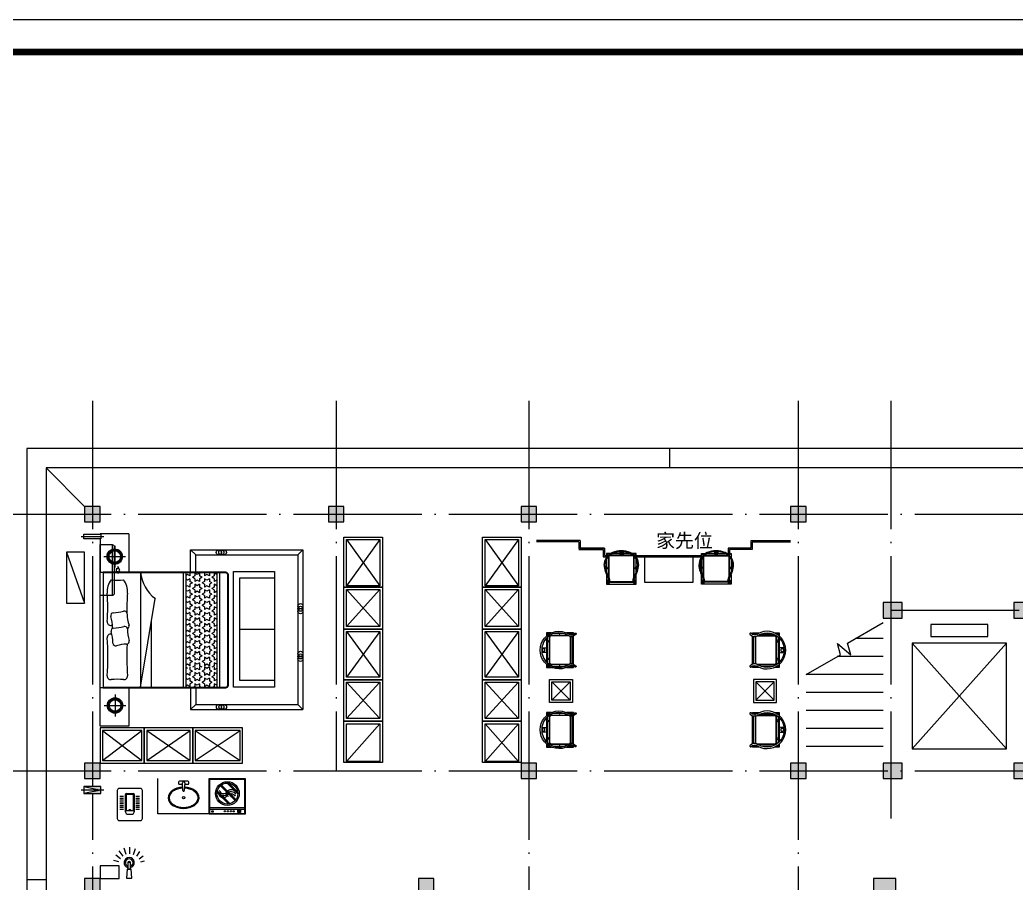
# Model space of a CAD drawing. Extents: x 26028 to 68032, y 9392 to 39092.
# Drawn here: x 33952 to 49474, y 25642 to 39092 of the extents above; entities that cross this region are included whole.
import ezdxf

# ---------------------------------------------------------------- set-up
doc = ezdxf.new("R2010")
doc.units = 0
doc.header["$LTSCALE"] = 1000
doc.header["$MEASUREMENT"] = 0
doc.linetypes.add('DOTE', pattern=[2.42, 2, -0.2, 0.02, -0.2])
for name, color, linetype in [('_TCH_BOUNDARY', 7, 'Continuous'), ('A-DOTE', 1, 'DOTE'), ('A-STAIR', 2, 'Continuous'), ('A-家具', 251, 'Continuous'), ('A-空调燃气专业设备', 210, 'Continuous'), ('A-立面门窗', 133, 'Continuous'), ('AE-FURN-MOVE', 165, 'Continuous'), ('EVTR', 2, 'Continuous'), ('FURNITURE', 9, 'Continuous'), ('J-PM-厨卫', 33, 'Continuous'), ('J-空调机位', 120, 'Continuous'), ('PUB_TITLE', 4, 'Continuous'), ('ROOF', 4, 'Continuous'), ('S-COLU', 4, 'Continuous'), ('STAIR', 2, 'Continuous'), ('原始墙', 4, 'Continuous')]:
    doc.layers.add(name, color=color, linetype=linetype)
doc.layers.add('COLU-HATCH', color=251, linetype='Continuous', lineweight=25)
doc.layers.add('家具', color=8, linetype='Continuous', transparency=0.4)
doc.styles.get("Standard").update_dxf_attribs({"font": 'gbenor.shx', "bigfont": 'gbcbig.shx'})

# ---------------------------------------------------------------- blocks, each defined once
blk = doc.blocks.new('fffff')
at = {"layer": 'PUB_TITLE'}
blk.add_lwpolyline([(1446051, -574314), (1488055, -574314), (1488055, -544614), (1446051, -544614)], close=True, dxfattribs=at)
at = {"layer": 'PUB_TITLE', "const_width": 100}
blk.add_lwpolyline([(1448551, -573814), (1487551, -573814), (1487551, -545114), (1448551, -545114)], close=True, dxfattribs=at)
blk = doc.blocks.new('gffddd')
at = {"layer": 'A-家具'}
for p, q in [((442273, -262495), (442723, -262495)), ((442273, -263095), (442273, -262495)), ((442723, -262495), (442723, -263105)), ((439641, -262836), (439561, -262756)), ((440813, -262756), (439561, -262756)), ((439561, -265245), (439561, -262756)), ((441313, -262756), (440813, -262756)), ((441233, -262836), (441313, -262756)), ((441313, -263095), (441313, -262756)), ((442489, -262989), (442489, -262649)), ((440813, -262836), (439641, -262836)), ((439641, -265165), (439641, -262836)), ((441233, -262836), (440813, -262836)), ((441233, -263095), (441233, -262836)), ((442659, -262819), (442319, -262819)), ((440003, -263207), (440545, -263207)), ((440545, -263207), (440545, -264807)), ((440723, -263135), (440723, -264855)), ((440733, -263135), (440733, -264855)), ((442673, -263095), (440763, -263095)), ((442673, -263105), (440763, -263105)), ((440862, -264885), (440862, -263105)), ((440902, -264885), (440902, -263105)), ((440902, -263138), (440906, -263136)), ((440902, -263220), (440906, -263223)), ((440906, -263136), (440944, -263158)), ((440906, -263223), (440944, -263201)), ((440944, -263114), (440960, -263105)), ((440944, -263158), (440944, -263114)), ((440944, -263245), (440944, -263201)), ((440944, -263245), (440982, -263267)), ((440982, -263179), (441020, -263158)), ((440982, -263179), (441020, -263201)), ((441020, -263158), (441020, -263114)), ((441020, -263114), (441058, -263136)), ((441020, -263245), (441020, -263201)), ((441020, -263245), (441058, -263223)), ((441058, -263136), (441096, -263114)), ((441058, -263223), (441096, -263245)), ((441096, -263158), (441096, -263114)), ((441096, -263158), (441134, -263179)), ((441096, -263201), (441134, -263179)), ((441096, -263245), (441096, -263201)), ((441134, -263267), (441172, -263245)), ((441156, -263105), (441172, -263114)), ((441172, -263158), (441172, -263114)), ((441172, -263158), (441210, -263136)), ((441172, -263245), (441172, -263201)), ((441172, -263201), (441210, -263223)), ((441210, -263136), (441247, -263158)), ((441210, -263223), (441247, -263201)), ((441247, -263114), (441263, -263105)), ((441247, -263158), (441247, -263114)), ((441247, -263245), (441247, -263201)), ((441247, -263245), (441285, -263267)), ((441285, -263179), (441323, -263158)), ((441285, -263179), (441323, -263201)), ((441323, -263114), (441361, -263136)), ((441323, -263158), (441323, -263114)), ((441323, -263245), (441323, -263201)), ((441323, -263245), (441361, -263223)), ((441361, -263136), (441386, -263121)), ((441361, -263223), (441386, -263238)), ((441386, -264885), (441386, -263105)), ((441426, -264885), (441426, -263105)), ((442093, -263105), (441862, -264486)), ((441928, -264132), (441928, -263105)), ((442093, -264895), (442093, -263095)), ((442673, -263095), (442723, -263095)), ((442673, -264895), (442673, -263095)), ((442723, -263095), (442723, -264895)), ((440902, -263313), (440906, -263311)), ((440902, -263395), (440906, -263398)), ((440906, -263311), (440944, -263333)), ((440906, -263398), (440944, -263376)), ((440944, -263289), (440982, -263267)), ((440944, -263333), (440944, -263289)), ((440944, -263420), (440944, -263376)), ((440982, -263354), (441020, -263333)), ((440982, -263354), (441020, -263376)), ((441020, -263289), (441058, -263311)), ((441020, -263333), (441020, -263289)), ((441020, -263420), (441020, -263376)), ((441020, -263420), (441058, -263398)), ((441058, -263311), (441096, -263289)), ((441058, -263398), (441096, -263420)), ((441096, -263333), (441096, -263289)), ((441096, -263333), (441134, -263354)), ((441096, -263376), (441134, -263354)), ((441096, -263420), (441096, -263376)), ((441134, -263267), (441172, -263289)), ((441172, -263333), (441172, -263289)), ((441172, -263333), (441210, -263311)), ((441172, -263420), (441172, -263376)), ((441172, -263376), (441210, -263398)), ((441210, -263311), (441247, -263333)), ((441210, -263398), (441247, -263376)), ((441247, -263289), (441285, -263267)), ((441247, -263333), (441247, -263289)), ((441247, -263420), (441247, -263376)), ((441285, -263354), (441323, -263333)), ((441285, -263354), (441323, -263376)), ((441323, -263289), (441361, -263311)), ((441323, -263333), (441323, -263289)), ((441323, -263420), (441323, -263376)), ((441361, -263311), (441386, -263296)), ((441361, -263398), (441386, -263413)), ((440902, -263463), (440906, -263461)), ((440902, -263545), (440906, -263548)), ((440906, -263461), (440944, -263483)), ((440906, -263548), (440944, -263526)), ((440944, -263439), (440982, -263417)), ((440944, -263483), (440944, -263439)), ((440944, -263570), (440944, -263526)), ((440982, -263504), (441020, -263483)), ((440982, -263504), (441020, -263526)), ((441020, -263483), (441020, -263439)), ((441020, -263439), (441058, -263461)), ((441020, -263570), (441020, -263526)), ((441020, -263570), (441058, -263548)), ((441058, -263461), (441096, -263439)), ((441058, -263548), (441096, -263570)), ((441096, -263483), (441096, -263439)), ((441096, -263483), (441134, -263504)), ((441096, -263526), (441134, -263504)), ((441096, -263570), (441096, -263526)), ((441134, -263417), (441172, -263439)), ((441172, -263483), (441172, -263439)), ((441172, -263483), (441210, -263461)), ((441172, -263526), (441210, -263548)), ((441172, -263570), (441172, -263526)), ((441210, -263461), (441247, -263483)), ((441210, -263548), (441247, -263526)), ((441247, -263439), (441285, -263417)), ((441247, -263483), (441247, -263439)), ((441247, -263570), (441247, -263526)), ((441285, -263504), (441323, -263483)), ((441285, -263504), (441323, -263526)), ((441323, -263439), (441361, -263461)), ((441323, -263483), (441323, -263439)), ((441323, -263570), (441323, -263526)), ((441323, -263570), (441361, -263548)), ((441361, -263461), (441386, -263446)), ((441361, -263548), (441386, -263563)), ((440902, -263638), (440906, -263636)), ((440902, -263638), (440906, -263636)), ((440906, -263636), (440944, -263658)), ((440906, -263636), (440944, -263658)), ((440906, -263723), (440944, -263701)), ((440906, -263723), (440944, -263701)), ((440944, -263570), (440982, -263592)), ((440944, -263614), (440982, -263592)), ((440944, -263658), (440944, -263614)), ((440944, -263658), (440944, -263614)), ((440944, -263745), (440944, -263701)), ((440944, -263745), (440944, -263701)), ((440982, -263679), (441020, -263658)), ((440982, -263679), (441020, -263658)), ((440982, -263679), (441020, -263701)), ((440982, -263679), (441020, -263701)), ((441020, -263614), (441058, -263636)), ((441020, -263658), (441020, -263614)), ((441020, -263658), (441020, -263614)), ((441020, -263614), (441058, -263636)), ((441020, -263745), (441020, -263701)), ((441020, -263745), (441020, -263701)), ((441058, -263636), (441096, -263614)), ((441058, -263636), (441096, -263614)), ((441096, -263658), (441096, -263614)), ((441096, -263658), (441096, -263614)), ((441096, -263658), (441134, -263679)), ((441096, -263658), (441134, -263679)), ((441096, -263701), (441134, -263679)), ((441096, -263701), (441134, -263679)), ((441096, -263745), (441096, -263701)), ((441096, -263745), (441096, -263701)), ((441134, -263592), (441172, -263570)), ((441134, -263592), (441172, -263614)), ((441172, -263658), (441172, -263614)), ((441172, -263658), (441210, -263636)), ((441172, -263658), (441210, -263636)), ((441172, -263701), (441210, -263723)), ((441172, -263745), (441172, -263701)), ((441172, -263745), (441172, -263701)), ((441172, -263701), (441210, -263723)), ((441210, -263636), (441247, -263658)), ((441210, -263636), (441247, -263658)), ((441210, -263723), (441247, -263701)), ((441210, -263723), (441247, -263701)), ((441247, -263570), (441285, -263592)), ((441247, -263614), (441285, -263592)), ((441247, -263658), (441247, -263614)), ((441247, -263745), (441247, -263701)), ((441247, -263745), (441247, -263701)), ((441285, -263679), (441323, -263658)), ((441285, -263679), (441323, -263658)), ((441285, -263679), (441323, -263701)), ((441285, -263679), (441323, -263701)), ((441323, -263614), (441361, -263636)), ((441323, -263658), (441323, -263614)), ((441323, -263745), (441323, -263701)), ((441323, -263745), (441323, -263701)), ((441361, -263636), (441386, -263621)), ((441361, -263636), (441386, -263621)), ((440902, -263720), (440906, -263723)), ((440902, -263720), (440906, -263723)), ((440902, -263813), (440906, -263811)), ((440902, -263813), (440906, -263811)), ((440906, -263811), (440944, -263833)), ((440906, -263811), (440944, -263833)), ((440944, -263745), (440982, -263767)), ((440944, -263745), (440982, -263767)), ((440944, -263789), (440982, -263767)), ((440944, -263789), (440982, -263767)), ((440944, -263833), (440944, -263789)), ((440944, -263833), (440944, -263789)), ((440982, -263854), (441020, -263833)), ((440982, -263854), (441020, -263833)), ((440982, -263854), (441020, -263876)), ((440982, -263854), (441020, -263876)), ((441020, -263745), (441058, -263723)), ((441020, -263745), (441058, -263723)), ((441020, -263789), (441058, -263811)), ((441020, -263833), (441020, -263789)), ((441020, -263833), (441020, -263789)), ((441020, -263789), (441058, -263811)), ((441058, -263723), (441096, -263745)), ((441058, -263723), (441096, -263745)), ((441058, -263811), (441096, -263789)), ((441058, -263811), (441096, -263789)), ((441096, -263833), (441096, -263789)), ((441096, -263833), (441096, -263789)), ((441096, -263833), (441134, -263854)), ((441096, -263833), (441134, -263854)), ((441096, -263876), (441134, -263854)), ((441096, -263876), (441134, -263854)), ((441134, -263767), (441172, -263745)), ((441134, -263767), (441172, -263745)), ((441134, -263767), (441172, -263789)), ((441134, -263767), (441172, -263789)), ((441172, -263833), (441172, -263789)), ((441172, -263833), (441172, -263789)), ((441172, -263833), (441210, -263811)), ((441172, -263833), (441210, -263811)), ((441210, -263811), (441247, -263833)), ((441210, -263811), (441247, -263833)), ((441247, -263745), (441285, -263767)), ((441247, -263745), (441285, -263767)), ((441247, -263789), (441285, -263767)), ((441247, -263789), (441285, -263767)), ((441247, -263833), (441247, -263789)), ((441247, -263833), (441247, -263789)), ((441285, -263854), (441323, -263833)), ((441285, -263854), (441323, -263833)), ((441285, -263854), (441323, -263876)), ((441285, -263854), (441323, -263876)), ((441323, -263745), (441361, -263723)), ((441323, -263745), (441361, -263723)), ((441323, -263789), (441361, -263811)), ((441323, -263789), (441361, -263811)), ((441323, -263833), (441323, -263789)), ((441323, -263833), (441323, -263789)), ((441361, -263723), (441386, -263738)), ((441361, -263723), (441386, -263738)), ((441361, -263811), (441386, -263796)), ((441361, -263811), (441386, -263796)), ((440545, -264010), (440003, -264010)), ((440902, -263895), (440906, -263898)), ((440902, -263895), (440906, -263898)), ((440902, -263988), (440906, -263986)), ((440906, -263898), (440944, -263876)), ((440906, -263898), (440944, -263876)), ((440906, -263986), (440944, -264008)), ((440944, -263920), (440944, -263876)), ((440944, -263920), (440944, -263876)), ((440944, -263920), (440982, -263942)), ((440944, -263964), (440982, -263942)), ((440944, -264008), (440944, -263964)), ((440982, -264029), (441020, -264008)), ((441020, -263920), (441020, -263876)), ((441020, -263920), (441020, -263876)), ((441020, -263920), (441058, -263898)), ((441020, -263920), (441058, -263898)), ((441020, -263964), (441058, -263986)), ((441020, -264008), (441020, -263964)), ((441058, -263898), (441096, -263920)), ((441058, -263898), (441096, -263920)), ((441058, -263986), (441096, -263964)), ((441096, -263920), (441096, -263876)), ((441096, -263920), (441096, -263876)), ((441096, -264008), (441096, -263964)), ((441096, -264008), (441134, -264029)), ((441134, -263942), (441172, -263920)), ((441134, -263942), (441172, -263964)), ((441172, -263876), (441210, -263898)), ((441172, -263920), (441172, -263876)), ((441172, -263920), (441172, -263876)), ((441172, -263876), (441210, -263898)), ((441172, -264008), (441172, -263964)), ((441172, -264008), (441210, -263986)), ((441210, -263898), (441247, -263876)), ((441210, -263898), (441247, -263876)), ((441210, -263986), (441247, -264008)), ((441247, -263920), (441247, -263876)), ((441247, -263920), (441247, -263876)), ((441247, -263920), (441285, -263942)), ((441247, -263964), (441285, -263942)), ((441247, -264008), (441247, -263964)), ((441285, -264029), (441323, -264008)), ((441323, -263920), (441323, -263876)), ((441323, -263920), (441323, -263876)), ((441323, -263920), (441361, -263898)), ((441323, -263920), (441361, -263898)), ((441323, -263964), (441361, -263986)), ((441323, -264008), (441323, -263964)), ((441361, -263898), (441386, -263913)), ((441361, -263898), (441386, -263913)), ((441361, -263986), (441386, -263971)), ((440902, -264070), (440906, -264073)), ((440902, -264163), (440906, -264161)), ((440906, -264073), (440944, -264051)), ((440906, -264161), (440944, -264183)), ((440944, -264095), (440944, -264051)), ((440944, -264095), (440982, -264117)), ((440944, -264139), (440982, -264117)), ((440944, -264183), (440944, -264139)), ((440982, -264029), (441020, -264051)), ((441020, -264095), (441020, -264051)), ((441020, -264095), (441058, -264073)), ((441020, -264139), (441058, -264161)), ((441020, -264183), (441020, -264139)), ((441058, -264073), (441096, -264095)), ((441058, -264161), (441096, -264139)), ((441096, -264051), (441134, -264029)), ((441096, -264095), (441096, -264051)), ((441096, -264183), (441096, -264139)), ((441134, -264117), (441172, -264095)), ((441134, -264117), (441172, -264139)), ((441172, -264051), (441210, -264073)), ((441172, -264095), (441172, -264051)), ((441172, -264183), (441172, -264139)), ((441172, -264183), (441210, -264161)), ((441210, -264073), (441247, -264051)), ((441210, -264161), (441247, -264183)), ((441247, -264095), (441247, -264051)), ((441247, -264095), (441285, -264117)), ((441247, -264139), (441285, -264117)), ((441247, -264183), (441247, -264139)), ((441285, -264029), (441323, -264051)), ((441323, -264095), (441323, -264051)), ((441323, -264095), (441361, -264073)), ((441323, -264139), (441361, -264161)), ((441323, -264183), (441323, -264139)), ((441361, -264073), (441386, -264088)), ((441361, -264161), (441386, -264146)), ((440902, -264245), (440906, -264248)), ((440902, -264245), (440906, -264248)), ((440902, -264245), (440906, -264248)), ((440906, -264248), (440944, -264226)), ((440906, -264248), (440944, -264226)), ((440906, -264248), (440944, -264226)), ((440944, -264270), (440944, -264226)), ((440944, -264270), (440944, -264226)), ((440944, -264270), (440944, -264226)), ((440944, -264270), (440982, -264292)), ((440944, -264270), (440982, -264292)), ((440944, -264314), (440982, -264292)), ((440944, -264314), (440982, -264292)), ((440944, -264358), (440944, -264314)), ((440944, -264358), (440944, -264314)), ((440982, -264204), (441020, -264183)), ((440982, -264204), (441020, -264183)), ((440982, -264204), (441020, -264183)), ((440982, -264204), (441020, -264226)), ((440982, -264204), (441020, -264226)), ((440982, -264204), (441020, -264226)), ((441020, -264270), (441020, -264226)), ((441020, -264270), (441020, -264226)), ((441020, -264270), (441020, -264226)), ((441020, -264270), (441058, -264248)), ((441020, -264270), (441058, -264248)), ((441020, -264270), (441058, -264248)), ((441020, -264314), (441058, -264336)), ((441020, -264358), (441020, -264314)), ((441020, -264358), (441020, -264314)), ((441020, -264314), (441058, -264336)), ((441058, -264248), (441096, -264270)), ((441058, -264248), (441096, -264270)), ((441058, -264248), (441096, -264270)), ((441058, -264336), (441096, -264314)), ((441058, -264336), (441096, -264314)), ((441096, -264183), (441134, -264204)), ((441096, -264183), (441134, -264204)), ((441096, -264183), (441134, -264204)), ((441096, -264226), (441134, -264204)), ((441096, -264226), (441134, -264204)), ((441096, -264226), (441134, -264204)), ((441096, -264270), (441096, -264226)), ((441096, -264270), (441096, -264226)), ((441096, -264270), (441096, -264226)), ((441096, -264358), (441096, -264314)), ((441096, -264358), (441096, -264314)), ((441134, -264292), (441172, -264270)), ((441134, -264292), (441172, -264270)), ((441134, -264292), (441172, -264314)), ((441134, -264292), (441172, -264314)), ((441172, -264226), (441210, -264248)), ((441172, -264270), (441172, -264226)), ((441172, -264226), (441210, -264248)), ((441172, -264270), (441172, -264226)), ((441172, -264270), (441172, -264226)), ((441172, -264226), (441210, -264248)), ((441172, -264358), (441172, -264314)), ((441172, -264358), (441172, -264314)), ((441210, -264248), (441247, -264226)), ((441210, -264248), (441247, -264226)), ((441210, -264248), (441247, -264226)), ((441247, -264270), (441247, -264226)), ((441247, -264270), (441247, -264226)), ((441247, -264270), (441247, -264226)), ((441247, -264270), (441285, -264292)), ((441247, -264270), (441285, -264292)), ((441247, -264314), (441285, -264292)), ((441247, -264314), (441285, -264292)), ((441247, -264358), (441247, -264314)), ((441247, -264358), (441247, -264314)), ((441285, -264204), (441323, -264183)), ((441285, -264204), (441323, -264183)), ((441285, -264204), (441323, -264183)), ((441285, -264204), (441323, -264226)), ((441285, -264204), (441323, -264226)), ((441285, -264204), (441323, -264226)), ((441323, -264270), (441323, -264226)), ((441323, -264270), (441323, -264226)), ((441323, -264270), (441323, -264226)), ((441323, -264270), (441361, -264248)), ((441323, -264270), (441361, -264248)), ((441323, -264270), (441361, -264248)), ((441323, -264314), (441361, -264336)), ((441323, -264314), (441361, -264336)), ((441323, -264358), (441323, -264314)), ((441323, -264358), (441323, -264314)), ((441361, -264248), (441386, -264263)), ((441361, -264248), (441386, -264263)), ((441361, -264248), (441386, -264263)), ((441361, -264336), (441386, -264321)), ((441361, -264336), (441386, -264321)), ((440902, -264338), (440906, -264336)), ((440902, -264338), (440906, -264336)), ((440902, -264420), (440906, -264423)), ((440902, -264420), (440906, -264423)), ((440906, -264336), (440944, -264358)), ((440906, -264336), (440944, -264358)), ((440906, -264423), (440944, -264401)), ((440906, -264423), (440944, -264401)), ((440944, -264445), (440944, -264401)), ((440944, -264445), (440944, -264401)), ((440944, -264445), (440982, -264467)), ((440944, -264445), (440982, -264467)), ((440944, -264489), (440982, -264467)), ((440944, -264489), (440982, -264467)), ((440944, -264533), (440944, -264489)), ((440944, -264533), (440944, -264489)), ((440982, -264379), (441020, -264358)), ((440982, -264379), (441020, -264358)), ((440982, -264379), (441020, -264401)), ((440982, -264379), (441020, -264401)), ((441020, -264445), (441020, -264401)), ((441020, -264445), (441020, -264401)), ((441020, -264445), (441058, -264423)), ((441020, -264445), (441058, -264423)), ((441020, -264489), (441058, -264511)), ((441020, -264533), (441020, -264489)), ((441020, -264533), (441020, -264489)), ((441020, -264489), (441058, -264511)), ((441058, -264423), (441096, -264445)), ((441058, -264423), (441096, -264445)), ((441058, -264511), (441096, -264489)), ((441058, -264511), (441096, -264489)), ((441096, -264358), (441134, -264379)), ((441096, -264358), (441134, -264379)), ((441096, -264401), (441134, -264379)), ((441096, -264401), (441134, -264379)), ((441096, -264445), (441096, -264401)), ((441096, -264445), (441096, -264401)), ((441096, -264533), (441096, -264489)), ((441096, -264533), (441096, -264489)), ((441134, -264467), (441172, -264445)), ((441134, -264467), (441172, -264445)), ((441134, -264467), (441172, -264489)), ((441134, -264467), (441172, -264489)), ((441172, -264358), (441210, -264336)), ((441172, -264358), (441210, -264336)), ((441172, -264401), (441210, -264423)), ((441172, -264445), (441172, -264401)), ((441172, -264445), (441172, -264401)), ((441172, -264401), (441210, -264423)), ((441172, -264533), (441172, -264489)), ((441172, -264533), (441172, -264489)), ((441210, -264336), (441247, -264358)), ((441210, -264336), (441247, -264358)), ((441210, -264423), (441247, -264401)), ((441210, -264423), (441247, -264401)), ((441247, -264445), (441247, -264401)), ((441247, -264445), (441247, -264401)), ((441247, -264445), (441285, -264467)), ((441247, -264445), (441285, -264467)), ((441247, -264489), (441285, -264467)), ((441247, -264489), (441285, -264467)), ((441247, -264533), (441247, -264489)), ((441247, -264533), (441247, -264489)), ((441285, -264379), (441323, -264358)), ((441285, -264379), (441323, -264358)), ((441285, -264379), (441323, -264401)), ((441285, -264379), (441323, -264401)), ((441323, -264445), (441323, -264401)), ((441323, -264445), (441323, -264401)), ((441323, -264445), (441361, -264423)), ((441323, -264445), (441361, -264423)), ((441323, -264489), (441361, -264511)), ((441323, -264489), (441361, -264511)), ((441323, -264533), (441323, -264489)), ((441323, -264533), (441323, -264489)), ((441361, -264423), (441386, -264438)), ((441361, -264423), (441386, -264438)), ((440902, -264513), (440906, -264511)), ((440902, -264513), (440906, -264511)), ((440902, -264595), (440906, -264598)), ((440906, -264511), (440944, -264533)), ((440906, -264511), (440944, -264533)), ((440906, -264598), (440944, -264576)), ((440944, -264620), (440944, -264576)), ((440944, -264620), (440982, -264642)), ((440944, -264664), (440982, -264642)), ((440982, -264554), (441020, -264533)), ((440982, -264554), (441020, -264576)), ((441020, -264620), (441020, -264576)), ((441020, -264620), (441058, -264598)), ((441058, -264598), (441096, -264620)), ((441096, -264533), (441134, -264554)), ((441096, -264576), (441134, -264554)), ((441096, -264620), (441096, -264576)), ((441134, -264642), (441172, -264620)), ((441134, -264642), (441172, -264664)), ((441172, -264533), (441210, -264511)), ((441172, -264533), (441210, -264511)), ((441172, -264620), (441172, -264576)), ((441172, -264576), (441210, -264598)), ((441210, -264511), (441247, -264533)), ((441210, -264511), (441247, -264533)), ((441210, -264598), (441247, -264576)), ((441247, -264620), (441247, -264576)), ((441247, -264620), (441285, -264642)), ((441247, -264664), (441285, -264642)), ((441285, -264554), (441323, -264533)), ((441285, -264554), (441323, -264576)), ((441323, -264620), (441323, -264576)), ((441323, -264620), (441361, -264598)), ((441361, -264511), (441386, -264496)), ((441361, -264511), (441386, -264496)), ((441361, -264598), (441386, -264613)), ((440902, -264688), (440906, -264686)), ((440902, -264745), (440906, -264748)), ((440902, -264770), (440906, -264773)), ((440906, -264686), (440944, -264708)), ((440906, -264773), (440944, -264751)), ((440944, -264708), (440944, -264664)), ((440944, -264795), (440944, -264751)), ((440944, -264795), (440982, -264817)), ((440982, -264729), (441020, -264708)), ((440982, -264729), (441020, -264751)), ((441020, -264708), (441020, -264664)), ((441020, -264664), (441058, -264686)), ((441020, -264795), (441020, -264751)), ((441020, -264795), (441058, -264773)), ((441058, -264686), (441096, -264664)), ((441058, -264773), (441096, -264795)), ((441096, -264708), (441096, -264664)), ((441096, -264708), (441134, -264729)), ((441096, -264751), (441134, -264729)), ((441096, -264795), (441096, -264751)), ((441134, -264817), (441172, -264795)), ((441172, -264708), (441172, -264664)), ((441172, -264708), (441210, -264686)), ((441172, -264751), (441210, -264773)), ((441172, -264795), (441172, -264751)), ((441210, -264686), (441247, -264708)), ((441210, -264773), (441247, -264751)), ((441247, -264708), (441247, -264664)), ((441247, -264795), (441247, -264751)), ((441247, -264795), (441285, -264817)), ((441285, -264729), (441323, -264708)), ((441285, -264729), (441323, -264751)), ((441323, -264664), (441361, -264686)), ((441323, -264708), (441323, -264664)), ((441323, -264795), (441323, -264751)), ((441323, -264795), (441361, -264773)), ((441361, -264686), (441386, -264671)), ((441361, -264773), (441386, -264788)), ((440545, -264807), (440003, -264807)), ((440763, -264885), (442673, -264885)), ((440763, -264895), (442673, -264895)), ((440902, -264838), (440906, -264836)), ((440902, -264863), (440906, -264861)), ((440906, -264861), (440944, -264883)), ((440944, -264839), (440982, -264817)), ((440944, -264883), (440944, -264839)), ((441020, -264883), (441020, -264839)), ((441020, -264839), (441058, -264861)), ((441058, -264861), (441096, -264839)), ((441096, -264883), (441096, -264839)), ((441134, -264817), (441172, -264839)), ((441172, -264883), (441172, -264839)), ((441172, -264883), (441210, -264861)), ((441210, -264861), (441247, -264883)), ((441233, -264895), (441233, -265165)), ((441247, -264839), (441285, -264817)), ((441247, -264883), (441247, -264839)), ((441313, -264895), (441313, -265245)), ((441323, -264839), (441361, -264861)), ((441323, -264883), (441323, -264839)), ((441361, -264861), (441386, -264846)), ((442273, -265495), (442273, -264895)), ((442723, -264895), (442673, -264895)), ((442723, -265495), (442723, -264885)), ((442494, -265309), (442494, -264969)), ((439641, -265165), (439561, -265245)), ((441313, -265245), (439561, -265245)), ((441233, -265165), (439641, -265165)), ((441233, -265165), (441313, -265245)), ((442664, -265139), (442324, -265139)), ((442273, -265495), (442723, -265495))]:
    blk.add_line(p, q, dxfattribs=at)
blk.add_lwpolyline([(440645, -263107), (440645, -264907), (440003, -264907), (440003, -263107)], close=True, dxfattribs=at)
for centre, radius in [((440792, -262797), 40), ((440832, -262797), 40), ((440871, -262797), 40), ((442489, -262819), 120), ((442489, -262819), 105), ((442489, -262819), 90), ((439601, -263545), 40), ((439601, -263584), 40), ((439601, -263624), 40), ((439601, -264288), 40), ((439601, -264327), 40), ((439601, -264367), 40), ((442494, -265139), 120), ((442494, -265139), 105), ((442494, -265139), 90), ((440793, -265205), 40), ((440833, -265205), 40), ((440872, -265205), 40)]:
    blk.add_circle(centre, radius, dxfattribs=at)
for centre, radius, start, end in [((440763, -263135), 40, 90, 180), ((440763, -263135), 30, 90, 180), ((442351, -263277), 55, 83.1602, 185.081), ((442454, -262419), 809, 263.1602, 276.8398), ((442556, -263277), 55, 354.919, 96.8398), ((437173, -263599), 5133, 358.0154, 3.5415), ((447073, -263578), 4472, 176.2057, 183.7943), ((442312, -263821), 45, 92.2445, 194.1653), ((441779, -264002), 517, 358.9837, 19.185), ((442284, -263114), 662, 272.2445, 285.9241), ((442478, -263794), 45, 4.0033, 105.9241), ((443040, -263800), 517, 178.9837, 199.185), ((442316, -264058), 45, 113.9127, 194.1653), ((442342, -264008), 45, 184.0033, 285.9241), ((442508, -263981), 45, 272.2445, 14.1653), ((442482, -264031), 45, 4.0033, 11.8656), ((442454, -264736), 809, 83.1602, 83.8736), ((442556, -263878), 55, 263.1602, 5.081), ((441783, -264239), 517, 358.9837, 19.185), ((442536, -264688), 662, 92.2445, 105.9241), ((443044, -264037), 517, 178.9837, 199.185), ((442454, -263264), 809, 275.2743, 276.8398), ((442556, -264122), 55, 354.919, 96.8398), ((445096, -264348), 2494, 174.919, 185.081), ((439811, -264348), 2494, 354.919, 1.9573), ((442346, -264245), 45, 184.0033, 285.9241), ((442540, -264925), 662, 92.2445, 105.9241), ((442512, -264219), 45, 272.2445, 14.1653), ((441523, -264947), 572, 5.2194, 53.7255), ((442597, -264594), 303, 175.1872, 217.4521), ((442310, -264594), 303, 322.5479, 4.8128), ((442454, -265581), 809, 83.1602, 96.8398), ((440763, -264855), 40, 180, 270), ((440763, -264855), 30, 180, 270)]:
    blk.add_arc(centre, radius, start, end, dxfattribs=at)
blk = doc.blocks.new('A$C00294823')
at = {"layer": 'A-家具'}
for p, q in [((577, 480, 8115), (97, 480, 8115)), ((97, 480, 8115), (97, 477, 8115)), ((97, 477, 8115), (577, 477, 8115)), ((577, 477, 8115), (577, 480, 8115))]:
    blk.add_line(p, q, dxfattribs=at)
at = {"layer": 'A-家具', "elevation": 8115}
for points in [[(33, 24, 0.388075), (41, 142, -1.713285), (632, 142, 0.388075), (640, 24, -1.010163), (620, 4, -0.381875), (609, 158, 1.700219), (64, 158, -0.381875), (53, 4, -1.010163)], [(305, 586, 0.13438), (308, 578, 0.106842), (315, 570, 0.082314), (325, 565, 0.07067), (337, 563, 0.07067), (350, 565, 0.082314), (360, 570, 0.106842), (367, 578, 0.13438), (369, 586, 0.13438), (367, 594, 0.106842), (360, 602, 0.082314), (350, 606, 0.07067), (337, 608, 0.07067), (325, 606, 0.082314), (315, 602, 0.106842), (308, 594, 0.13438)]]:
    blk.add_lwpolyline(points, format="xyb", close=True, dxfattribs=at)
for points in [[(80, 532), (25, 532)], [(25, 532), (25, 444)], [(67, 516), (41, 516)], [(41, 516), (41, 476)], [(41, 408), (41, 307)], [(79, 462), (76, 462), (76, 139)], [(79, 132), (79, 462)], [(153, 516), (103, 516)], [(136, 532), (119, 532)], [(510, 532), (163, 532)], [(490, 516), (184, 516)], [(570, 516), (520, 516)], [(554, 532), (537, 532)], [(537, 532), (554, 532)], [(648, 444), (648, 532), (593, 532)], [(595, 462), (598, 462), (598, 141)], [(595, 134), (595, 462)], [(632, 476), (632, 516), (606, 516)], [(632, 211), (632, 408)], [(41, 286), (41, 211)], [(25, 174), (25, 49), (51, 49)], [(41, 142), (41, 65), (57, 65)], [(82, 49), (592, 49)], [(86, 65), (587, 65)], [(616, 65), (632, 65), (632, 142)], [(622, 49), (648, 49), (648, 174)]]:
    blk.add_lwpolyline(points, dxfattribs=at)
blk.add_lwpolyline([(97, 104), (97, 101), (577, 101), (577, 104)], close=True, dxfattribs=at)
at = {"layer": 'A-家具'}
for centre, radius, start, end in [((-401, -67, 8115), 804, 44.6083, 48.9268), ((314, 707, 8115), 231, 221.995, 236.4657), ((130, 575, 8115), 164, 345.0014, 14.9986), ((543, 575, 8115), 164, 165.0014, 194.9986), ((359, 707, 8115), 231, 303.5343, 318.005), ((1075, -67, 8115), 804, 131.0732, 135.3917), ((78, 479, 8115), 20, 231.8071, 61.4893), ((180, 505, 8115), 11.2, 214.5001, 61.6758), ((493, 505, 8115), 11.2, 118.3242, 325.4999), ((595, 479, 8115), 20, 118.5107, 308.1929), ((25, 410, 8115), 103, 270.1864, 277.1527), ((25, 388, 8115), 103, 270.7128, 277.1527), ((37, 297, 8115), 11.2, 270, 102.9025), ((-1, 280, 8115), 103, 299.0251, 304.6884), ((63, 185, 8115), 11.2, 297.5358, 130.4383), ((611, 185, 8115), 11.2, 49.5617, 242.4642), ((674, 280, 8115), 103, 235.3116, 240.9749), ((636, 297, 8115), 11.2, 77.0975, 270), ((649, 410, 8115), 103, 262.8473, 269.8136), ((649, 388, 8115), 103, 262.8473, 269.2872), ((9, 260, 8115), 103, 298.3843, 304.6884), ((78, 102, 8115), 20, 299.7819, 75.6697), ((595, 102, 8115), 20, 104.3303, 240.2181), ((664, 260, 8115), 103, 235.3116, 241.6157), ((595, 102, 8115), 20, 335.7872, 8.7611)]:
    blk.add_arc(centre, radius, start, end, dxfattribs=at)
blk = doc.blocks.new('sfdfd')
at = {"color": 0, "ltscale": 0.5}
for p, q in [((1327111, -769531), (1327265, -769377)), ((1327111, -769544), (1327278, -769377)), ((1327113, -769517), (1327251, -769379)), ((1327141, -769634), (1327368, -769408)), ((1327491, -769813), (1327491, -769273)), ((1327518, -769813), (1327518, -769273)), ((1327147, -769642), (1327376, -769413)), ((1327153, -769648), (1327382, -769419)), ((1327234, -769698), (1327431, -769500)), ((1327245, -769700), (1327434, -769511)), ((1327256, -769701), (1327435, -769522))]:
    blk.add_line(p, q, dxfattribs=at)
for points in [[(1327039, -769822), (1327039, -769264), (1327597, -769264), (1327597, -769822)], [(1327048, -769813), (1327048, -769273), (1327588, -769273), (1327588, -769813)], [(1327535, -769343), (1327535, -769334), (1327544, -769334), (1327544, -769343)], [(1327535, -769354), (1327535, -769345), (1327544, -769345), (1327544, -769354)], [(1327535, -769366), (1327535, -769357), (1327544, -769357), (1327544, -769366)], [(1327535, -769379), (1327535, -769370), (1327544, -769370), (1327544, -769379)], [(1327547, -769343), (1327547, -769334), (1327556, -769334), (1327556, -769343)], [(1327547, -769354), (1327547, -769345), (1327556, -769345), (1327556, -769354)], [(1327547, -769366), (1327547, -769357), (1327556, -769357), (1327556, -769366)], [(1327547, -769379), (1327547, -769370), (1327556, -769370), (1327556, -769379)], [(1327561, -769343), (1327561, -769334), (1327570, -769334), (1327570, -769343)], [(1327561, -769354), (1327561, -769345), (1327570, -769345), (1327570, -769354)], [(1327561, -769366), (1327561, -769357), (1327570, -769357), (1327570, -769366)], [(1327561, -769379), (1327561, -769370), (1327570, -769370), (1327570, -769379)], [(1327542, -769768), (1327542, -769759), (1327551, -769759), (1327551, -769768)], [(1327542, -769781), (1327542, -769772), (1327551, -769772), (1327551, -769781)], [(1327554, -769768), (1327554, -769759), (1327563, -769759), (1327563, -769768)], [(1327554, -769781), (1327554, -769772), (1327563, -769772), (1327563, -769781)]]:
    blk.add_lwpolyline(points, close=True, dxfattribs=at)
for points in [[(1327223, -769669, 0.632818), (1327241, -769541, -0.591279), (1327251, -769415, -0.591279)], [(1327255, -769669, 0.632818), (1327273, -769541, -0.591279), (1327283, -769415, -0.591279)], [(1327289, -769673, 0.632818), (1327307, -769545, -0.591279), (1327317, -769419, -0.591279)]]:
    blk.add_lwpolyline(points, format="xyb", dxfattribs=at)
for centre, radius in [((1327274, -769540), 185), ((1327274, -769540), 163), ((1327551, -769443), 9.44), ((1327551, -769486), 9.44), ((1327551, -769532), 9.44), ((1327551, -769580), 9.44)]:
    blk.add_circle(centre, radius, dxfattribs=at)
at = {"color": 0, "ltscale": 0.5, "insert": (1327279, -769440), "char_height": 49, "width": 591.41, "attachment_point": 3, "rotation": 90}
blk.add_mtext('\\fￋￎￌ￥|b0|i0|c134|p2;洗衣机', dxfattribs=at)
blk = doc.blocks.new('9879+78')
at = {"layer": 'AE-FURN-MOVE'}
for p, q in [((148557, -108763), (148557, -109199)), ((148918, -108731), (148589, -108731)), ((148950, -109199), (148950, -108763)), ((148655, -108857), (148598, -108857)), ((148655, -108886), (148598, -108886)), ((148655, -108915), (148598, -108915)), ((148655, -108943), (148598, -108943)), ((148682, -108834), (148682, -109084)), ((148696, -108834), (148696, -109077)), ((148804, -108813), (148704, -108813)), ((148804, -108827), (148704, -108827)), ((148811, -109077), (148811, -108834)), ((148825, -109084), (148825, -108834)), ((148905, -108857), (148848, -108857)), ((148905, -108886), (148848, -108886)), ((148905, -108915), (148848, -108915)), ((148905, -108943), (148848, -108943)), ((148655, -108972), (148598, -108972)), ((148655, -109000), (148598, -109000)), ((148655, -109029), (148598, -109029)), ((148655, -109057), (148598, -109057)), ((148682, -109077), (148825, -109077)), ((148905, -108972), (148848, -108972)), ((148905, -109000), (148848, -109000)), ((148905, -109029), (148848, -109029)), ((148905, -109057), (148848, -109057)), ((148589, -109231), (148918, -109231)), ((148732, -109134), (148775, -109134))]:
    blk.add_line(p, q, dxfattribs=at)
blk.add_circle((148754, -109067), 9.31, dxfattribs=at)
for centre, radius, start, end in [((148589, -108763), 32.1, 90, 180), ((148918, -108763), 32.1, 0, 90), ((148704, -108834), 21.4, 90, 180), ((148704, -108834), 7.14, 90, 180), ((148804, -108834), 21.4, 0, 90), ((148804, -108834), 7.14, 0, 90), ((148732, -109084), 50, 180, 270), ((148775, -109084), 50, 270, 0), ((148589, -109199), 32.1, 180, 270), ((148918, -109199), 32.1, 270, 0)]:
    blk.add_arc(centre, radius, start, end, dxfattribs=at)
blk = doc.blocks.new('vbcbdd')
at = {"layer": 'FURNITURE', "color": 0}
for p, q in [((-75016.7, -138650.6), (-75033, -138600.7)), ((-74960.7, -138650.6), (-74945.6, -138604.2)), ((-75062.1, -138683.5), (-75099.1, -138656.6)), ((-74915.3, -138683.5), (-74885.7, -138662)), ((-74983.8, -138714.1), (-75003.8, -138714.1))]:
    blk.add_line(p, q, dxfattribs=at)
blk.add_arc((-74993.8, -138714.1), 30, 289.47122, 250.52878, dxfattribs=at)
at = {"layer": '家具', "color": 0, "linetype": 'ByBlock', "ltscale": 20}
for p, q in [((-74988.7, -138646.1), (-74988.7, -138594.2)), ((-74988.7, -138646.1), (-74988.7, -138594.2)), ((-75042, -138663.4), (-75071.6, -138622.7)), ((-74935.4, -138663.4), (-74909.9, -138628.3)), ((-75075, -138708.8), (-75112.5, -138696.6)), ((-75008.8, -138764.1), (-75013.8, -138834.1)), ((-74978.8, -138764.1), (-75008.8, -138764.1)), ((-75003.8, -138714.1), (-75003.8, -138764.1)), ((-75003.8, -138764.1), (-74983.8, -138764.1)), ((-74983.8, -138764.1), (-74983.8, -138714.1)), ((-74973.8, -138834.1), (-74978.8, -138764.1)), ((-74902.5, -138708.8), (-74874.7, -138699.8)), ((-75013.8, -138834.1), (-74973.8, -138834.1))]:
    blk.add_line(p, q, dxfattribs=at)
for radius, start, end in [(40, 284.47751, 255.52249), (10, 0, 180)]:
    blk.add_arc((-74993.8, -138714.1), radius, start, end, dxfattribs=at)
blk = doc.blocks.new('A$C17957AA0')
blk.add_wipeout([(120, 50), (120, 350), (0, 350), (0, 50)])
blk.add_line((60, 400), (60, 0))
for points in [[(0, 50), (60, 350)], [(60, 350), (120, 50)]]:
    blk.add_lwpolyline(points)
blk.add_lwpolyline([(120, 50), (120, 350), (0, 350), (0, 50)], close=True)
for points in [[(0, 350), (0, 50), (60, 350)], [(60, 350), (120, 50), (120, 350)]]:
    blk.add_solid(points)
at = {"layer": '_TCH_BOUNDARY'}
blk.add_lwpolyline([(120, 50), (120, 350), (0, 350), (0, 50)], close=True, dxfattribs=at)
blk = doc.blocks.new('空调挂机')
for p, q in [((-250, 412.5), (-250, -412.5)), ((0, 450), (-212.5, 450)), ((-212.5, 450), (-212.5, -450)), ((0, -450), (0, 450)), ((-350, 0), (-312.5, 62.5)), ((-312.5, -62.5), (-350, 0)), ((-312.5, 62.5), (-312.5, 25)), ((-312.5, 25), (-287.5, 25)), ((-287.5, 25), (-287.5, -25)), ((-312.5, -25), (-312.5, -62.5)), ((-287.5, -25), (-312.5, -25)), ((-212.5, -450), (0, -450))]:
    blk.add_line(p, q)
for centre, start, end in [((-212.5, 412.5), 90, 180), ((-212.5, -412.5), 180, 270)]:
    blk.add_arc(centre, 37.5, start, end)
blk = doc.blocks.new('低位空调机')
at = {"ltscale": 0.5}
blk.add_line((-450, 320), (450, 0), dxfattribs=at)
blk.add_lwpolyline([(-450, 0), (-450, 320), (450, 320), (450, 0)], close=True, dxfattribs=at)
blk = doc.blocks.new('LH-A-留洞-常规模型-空调孔 - KT2-778785-A-CT-F03-三层平面图_XX_')
blk.add_wipeout([(-40, 50), (40, 50), (40, -250), (-40, -250)]).dxf.layer = 'J-空调机位'
at = {"layer": 'J-空调机位', "ltscale": 0.5}
blk.add_line((0, -300), (0, 100), dxfattribs=at)
at = {"layer": 'J-空调机位'}
blk.add_lwpolyline([(-40, 50), (40, 50), (40, -250), (-40, -250)], close=True, dxfattribs=at)
at = {"layer": 'J-空调机位', "ltscale": 0.5}
blk.add_lwpolyline([(-40, 50), (40, 50), (40, -250), (-40, -250)], close=True, dxfattribs=at)
blk = doc.blocks.new('A$C081c4234')
at = {"layer": 'COLU-HATCH', "transparency": 33554687}
for points in [[(-18000, -240), (-18000, 0), (-18240, 0), (-18240, -240)], [(-14200, -240), (-14200, 0), (-14440, 0), (-14440, -240)], [(-11200, -240), (-11200, 0), (-11440, 0), (-11440, -240)], [(-7000, -240), (-7000, 0), (-7240, 0), (-7240, -240)], [(-5500, -1500), (-5800, -1500), (-5800, -1740), (-5500, -1740)], [(-3460, -1500), (-3760, -1500), (-3760, -1740), (-3460, -1740)], [(-18000, -4240), (-18000, -4000), (-18240, -4000), (-18240, -4240)], [(-11200, -4240), (-11200, -4000), (-11440, -4000), (-11440, -4240)], [(-7000, -4240), (-7000, -4000), (-7240, -4000), (-7240, -4240)], [(-5500, -4000), (-5800, -4000), (-5800, -4240), (-5500, -4240)], [(-3460, -4000), (-3760, -4000), (-3760, -4240), (-3460, -4240)], [(-18000, -6150), (-18000, -5800), (-18240, -5800), (-18240, -6150)], [(-12800, -6150), (-12800, -5800), (-13040, -5800), (-13040, -6150)], [(-5600, -5800), (-5950, -5800), (-5950, -6040), (-5600, -6040)]]:
    blk.add_hatch(color=256, dxfattribs=at).paths.add_polyline_path(points, flags=0)
at = {"layer": 'S-COLU'}
for points in [[(-18000, -240), (-18000, 0), (-18240, 0), (-18240, -240)], [(-14200, -240), (-14200, 0), (-14440, 0), (-14440, -240)], [(-11200, -240), (-11200, 0), (-11440, 0), (-11440, -240)], [(-7000, -240), (-7000, 0), (-7240, 0), (-7240, -240)], [(-5500, -1500), (-5800, -1500), (-5800, -1740), (-5500, -1740)], [(-3460, -1500), (-3760, -1500), (-3760, -1740), (-3460, -1740)], [(-18000, -4240), (-18000, -4000), (-18240, -4000), (-18240, -4240)], [(-11200, -4240), (-11200, -4000), (-11440, -4000), (-11440, -4240)], [(-7000, -4240), (-7000, -4000), (-7240, -4000), (-7240, -4240)], [(-5500, -4000), (-5800, -4000), (-5800, -4240), (-5500, -4240)], [(-3460, -4000), (-3760, -4000), (-3760, -4240), (-3460, -4240)], [(-18000, -6150), (-18000, -5800), (-18240, -5800), (-18240, -6150)], [(-12800, -6150), (-12800, -5800), (-13040, -5800), (-13040, -6150)], [(-5600, -5800), (-5950, -5800), (-5950, -6040), (-5600, -6040)]]:
    blk.add_lwpolyline(points, close=True, dxfattribs=at)

msp = doc.modelspace()

# ---------------------------------------------------------------- linework, layer by layer
at = {"layer": 'A-DOTE', "linetype": 'DOTE'}
for p, q in [((35081, 33158), (35081, 15743)), ((38881, 33158), (38881, 27392)), ((41881, 33158), (41881, 15743)), ((46081, 33158), (46081, 15743)), ((47521, 33158), (47521, 26647)), ((33374, 31392), (55234, 31392)), ((47522, 29892), (55234, 29892)), ((33374, 27392), (55234, 27392))]:
    msp.add_line(p, q, dxfattribs=at)
at = {"layer": 'A-STAIR'}
for p, q in [((44081, 32112), (44081, 32412)), ((34361, 32112), (34961, 31512)), ((34361, 25692), (34061, 25692))]:
    msp.add_line(p, q, dxfattribs=at)
for points in [[(54101, 27392), (54101, 32412), (34061, 32412), (34061, 19272)], [(53801, 27392), (53801, 32112), (34361, 32112), (34361, 19272)]]:
    msp.add_lwpolyline(points, dxfattribs=at)
at = {"layer": 'A-家具'}
for p, q in [((39561, 30994), (39041, 30272)), ((39041, 30994), (39561, 30272)), ((41721, 30994), (41201, 30272)), ((41201, 30994), (41721, 30272)), ((42682, 30980), (42001, 30980)), ((42663, 30961), (42001, 30961)), ((42663, 30961), (42663, 30848)), ((42682, 30980), (42682, 30867)), ((45343, 30974), (45343, 30860)), ((45961, 30974), (45343, 30974)), ((45362, 30955), (45362, 30841)), ((45961, 30955), (45362, 30955)), ((42663, 30848), (43042, 30848)), ((42663, 30841), (43042, 30841)), ((42682, 30867), (43061, 30867)), ((42682, 30860), (43061, 30860)), ((43042, 30841), (43042, 30728)), ((43061, 30860), (43061, 30747)), ((43061, 30747), (43092, 30747)), ((43092, 30779), (43092, 30566)), ((43092, 30779), (43122, 30749)), ((43158, 30779), (43092, 30779)), ((43130, 30738), (43130, 30411)), ((43324, 30741), (43133, 30741)), ((43324, 30749), (43142, 30749)), ((43298, 30779), (43191, 30779)), ((43298, 30804), (43298, 30767)), ((43298, 30767), (43350, 30767)), ((43307, 30804), (43307, 30767)), ((43307, 30793), (43341, 30793)), ((43307, 30787), (43341, 30787)), ((43307, 30774), (43341, 30774)), ((43309, 30787), (43339, 30787)), ((43309, 30787), (43309, 30775)), ((43309, 30775), (43339, 30775)), ((43506, 30749), (43324, 30749)), ((43515, 30741), (43324, 30741)), ((43339, 30787), (43339, 30775)), ((43341, 30804), (43341, 30767)), ((43350, 30804), (43350, 30767)), ((43457, 30779), (43350, 30779)), ((43555, 30779), (43490, 30779)), ((43517, 30409), (43517, 30739)), ((43555, 30779), (43527, 30751)), ((43555, 30566), (43555, 30779)), ((43555, 30747), (44570, 30747)), ((44570, 30566), (44570, 30779)), ((44570, 30779), (44636, 30779)), ((44570, 30779), (44599, 30751)), ((44608, 30409), (44608, 30739)), ((44611, 30741), (44802, 30741)), ((44620, 30749), (44802, 30749)), ((44669, 30779), (44775, 30779)), ((44775, 30804), (44775, 30767)), ((44828, 30767), (44775, 30767)), ((44785, 30804), (44785, 30767)), ((44818, 30793), (44785, 30793)), ((44818, 30787), (44785, 30787)), ((44818, 30774), (44785, 30774)), ((44817, 30787), (44787, 30787)), ((44787, 30787), (44787, 30775)), ((44817, 30775), (44787, 30775)), ((44802, 30749), (44984, 30749)), ((44802, 30741), (44993, 30741)), ((44817, 30787), (44817, 30775)), ((44818, 30804), (44818, 30767)), ((44828, 30804), (44828, 30767)), ((44828, 30779), (44934, 30779)), ((44967, 30779), (45034, 30779)), ((45343, 30860), (44989, 30860)), ((44989, 30860), (44989, 30779)), ((44996, 30738), (44996, 30411)), ((45034, 30779), (45004, 30749)), ((45362, 30841), (45008, 30841)), ((45008, 30841), (45008, 30779)), ((45034, 30779), (45034, 30566)), ((43042, 30728), (43092, 30728)), ((43122, 30730), (43122, 30423)), ((43525, 30421), (43525, 30731)), ((43555, 30728), (44570, 30728)), ((44601, 30421), (44601, 30731)), ((45004, 30730), (45004, 30423)), ((43092, 30557), (43092, 30486)), ((43092, 30447), (43092, 30301)), ((43555, 30483), (43555, 30557)), ((43555, 30301), (43555, 30445)), ((44570, 30483), (44570, 30557)), ((44570, 30301), (44570, 30445)), ((45034, 30557), (45034, 30486)), ((45034, 30447), (45034, 30301)), ((43109, 30318), (43092, 30301)), ((43092, 30301), (43555, 30301)), ((43122, 30331), (43121, 30330)), ((43122, 30392), (43122, 30365)), ((43122, 30351), (43122, 30331)), ((43122, 30331), (43125, 30331)), ((43129, 30364), (43128, 30349)), ((43130, 30339), (43130, 30339)), ((43144, 30331), (43504, 30331)), ((43145, 30339), (43503, 30339)), ((43520, 30349), (43520, 30364)), ((43522, 30331), (43525, 30331)), ((43525, 30365), (43525, 30390)), ((43525, 30331), (43525, 30351)), ((43525, 30331), (43526, 30330)), ((43539, 30317), (43555, 30301)), ((44587, 30317), (44570, 30301)), ((45034, 30301), (44570, 30301)), ((44601, 30331), (44600, 30330)), ((44601, 30365), (44601, 30390)), ((44601, 30331), (44601, 30351)), ((44603, 30331), (44601, 30331)), ((44606, 30349), (44605, 30364)), ((44982, 30331), (44622, 30331)), ((44981, 30339), (44623, 30339)), ((44996, 30339), (44996, 30339)), ((44997, 30364), (44997, 30349)), ((45004, 30331), (45000, 30331)), ((45004, 30392), (45004, 30365)), ((45004, 30351), (45004, 30331)), ((45004, 30331), (45004, 30330)), ((45017, 30318), (45034, 30301)), ((39561, 30215), (39041, 29640)), ((39041, 30215), (39561, 29640)), ((41721, 30215), (41201, 29640)), ((41201, 30215), (41721, 29640)), ((39561, 29560), (39041, 28851)), ((39041, 29560), (39561, 28851)), ((41721, 29560), (41201, 28851)), ((41201, 29560), (41721, 28851)), ((39561, 28771), (39041, 28205)), ((39041, 28771), (39561, 28205)), ((41721, 28771), (41201, 28205)), ((41201, 28771), (41721, 28205)), ((42239, 28492), (42527, 28780)), ((42239, 28780), (42527, 28492)), ((45705, 28492), (45417, 28780)), ((45705, 28780), (45417, 28492)), ((39561, 28125), (39041, 27537)), ((41721, 28125), (41201, 27537)), ((41201, 28125), (41721, 27537)), ((35241, 27552), (35850, 28022)), ((35241, 28022), (35850, 27552)), ((35930, 27552), (36605, 28022)), ((35930, 28022), (36605, 27552)), ((36685, 27552), (37382, 28022)), ((36685, 28022), (37382, 27552))]:
    msp.add_line(p, q, dxfattribs=at)
for points in [[(39601, 31034), (39601, 30255), (39001, 30255), (39001, 31034)], [(39561, 30994), (39561, 30272), (39041, 30272), (39041, 30994)], [(41761, 31034), (41761, 30255), (41161, 30255), (41161, 31034)], [(41721, 30994), (41721, 30272), (41201, 30272), (41201, 30994)], [(39601, 30255), (39601, 29600), (39001, 29600), (39001, 30255)], [(39561, 30215), (39561, 29640), (39041, 29640), (39041, 30215)], [(41761, 30255), (41761, 29600), (41161, 29600), (41161, 30255)], [(41721, 30215), (41721, 29640), (41201, 29640), (41201, 30215)], [(39601, 29600), (39601, 28811), (39001, 28811), (39001, 29600)], [(39561, 29560), (39561, 28851), (39041, 28851), (39041, 29560)], [(41761, 29600), (41761, 28811), (41161, 28811), (41161, 29600)], [(41721, 29560), (41721, 28851), (41201, 28851), (41201, 29560)], [(39601, 28811), (39601, 28165), (39001, 28165), (39001, 28811)], [(39561, 28771), (39561, 28205), (39041, 28205), (39041, 28771)], [(41761, 28811), (41761, 28165), (41161, 28165), (41161, 28811)], [(41721, 28771), (41721, 28205), (41201, 28205), (41201, 28771)], [(42239, 28780), (42527, 28780), (42527, 28492), (42239, 28492)], [(45705, 28780), (45417, 28780), (45417, 28492), (45705, 28492)], [(39601, 28165), (39601, 27520), (39001, 27520), (39001, 28165)], [(39561, 28125), (39561, 27537), (39041, 27537), (39041, 28125)], [(41761, 28165), (41761, 27520), (41161, 27520), (41161, 28165)], [(41721, 28125), (41721, 27537), (41201, 27537), (41201, 28125)], [(35201, 27512), (35890, 27512), (35890, 28062), (35201, 28062)], [(35241, 27552), (35850, 27552), (35850, 28022), (35241, 28022)], [(35890, 27512), (36645, 27512), (36645, 28062), (35890, 28062)], [(35930, 27552), (36605, 27552), (36605, 28022), (35930, 28022)], [(36645, 27512), (37422, 27512), (37422, 28062), (36645, 28062)], [(36685, 27552), (37382, 27552), (37382, 28022), (36685, 28022)]]:
    msp.add_lwpolyline(points, close=True, dxfattribs=at)
for points in [[(43685, 30728), (43685, 30330), (44441, 30330), (44441, 30728)], [(42203, 28816), (42563, 28816), (42563, 28456), (42203, 28456), (42203, 28816)], [(45741, 28816), (45381, 28816), (45381, 28456), (45741, 28456), (45741, 28816)]]:
    msp.add_lwpolyline(points, dxfattribs=at)
for centre, radius, start, end in [((43271, 30592), 218, 113.2311, 178.4735), ((43271, 30592), 203, 113.2311, 178.2963), ((43321, 30468), 352, 89.447, 112.655), ((43321, 30468), 337, 89.447, 112.655), ((43327, 30468), 352, 67.345, 90.553), ((43327, 30468), 337, 67.345, 90.553), ((43377, 30592), 203, 1.7037, 66.7689), ((43377, 30592), 218, 1.5265, 66.7689), ((44749, 30592), 218, 113.2311, 178.4735), ((44749, 30592), 203, 113.2311, 178.2963), ((44798, 30468), 352, 89.447, 112.655), ((44798, 30468), 337, 89.447, 112.655), ((44805, 30468), 352, 67.345, 90.553), ((44805, 30468), 337, 67.345, 90.553), ((44855, 30592), 203, 1.7037, 66.7689), ((44855, 30592), 218, 1.5265, 66.7689), ((43453, 30621), 400, 183.2695, 212.6445), ((43453, 30621), 385, 183.3645, 212.6445), ((43195, 30621), 385, 327.3555, 356.6355), ((43195, 30621), 400, 327.3555, 356.7305), ((44930, 30621), 400, 183.2695, 212.6445), ((44930, 30621), 385, 183.3645, 212.6445), ((44673, 30621), 385, 327.3555, 356.6355), ((44673, 30621), 400, 327.3555, 356.7305), ((43096, 30611), 44.7, 234.8822, 259.4997), ((43093, 30600), 42.4, 240.6137, 265.4227), ((43083, 30533), 34.7, 24.0408, 82.3568), ((43075, 30514), 45.3, 36.6716, 72.2373), ((43113, 30543), 1.58, 229.0306, 334.8623), ((43111, 30545), 4.64, 321.198, 20.9653), ((43106, 30542), 10.2, 28.6839, 29.1949), ((43564, 30533), 34.7, 97.6432, 155.9592), ((43541, 30542), 10.2, 150.8051, 151.3161), ((43537, 30545), 4.64, 159.0347, 218.802), ((43534, 30543), 1.58, 205.1377, 310.9694), ((43572, 30514), 45.3, 107.7627, 143.3284), ((43555, 30600), 42.4, 274.5773, 299.3863), ((43551, 30611), 44.7, 280.5003, 305.1178), ((44574, 30611), 44.7, 234.8822, 259.4997), ((44571, 30600), 42.4, 240.6137, 265.4227), ((44562, 30533), 34.7, 24.0408, 82.3568), ((44554, 30514), 45.3, 36.6716, 72.2373), ((44591, 30543), 1.58, 229.0306, 334.8623), ((44585, 30542), 10.2, 28.6839, 29.1949), ((44589, 30545), 4.64, 321.198, 20.9653), ((45043, 30533), 34.7, 97.6432, 155.9592), ((45015, 30545), 4.64, 159.0347, 218.802), ((45020, 30542), 10.2, 150.8051, 151.3161), ((45013, 30543), 1.58, 205.1377, 310.9694), ((45050, 30514), 45.3, 107.7627, 143.3284), ((45033, 30600), 42.4, 274.5773, 299.3863), ((45030, 30611), 44.7, 280.5003, 305.1178), ((43121, 30340), 25.2, 71.7741, 339.294), ((43121, 30341), 10.6, 47.0012, 322.4619), ((43024, 30350), 107, 351.5701, 30.9781), ((43024, 30350), 122, 350.9865, 30.9781), ((43624, 30350), 122, 149.0219, 189.0135), ((43528, 30340), 25.2, 199.8809, 106.4871), ((43624, 30350), 107, 149.0219, 188.4314), ((43527, 30341), 10.6, 216.816, 132.1842), ((44598, 30340), 25.2, 73.5129, 340.1191), ((44599, 30341), 10.6, 47.8158, 323.184), ((44501, 30350), 107, 351.5686, 30.9781), ((44501, 30350), 122, 350.9865, 30.9781), ((45102, 30350), 122, 149.0219, 189.0135), ((45005, 30340), 25.2, 200.706, 108.2259), ((45102, 30350), 107, 149.0219, 188.4299), ((45005, 30341), 10.6, 217.5381, 132.9988)]:
    msp.add_arc(centre, radius, start, end, dxfattribs=at)
at = {"layer": 'AE-FURN-MOVE'}
for p, q in [((36103, 26722), (36103, 27272)), ((36423, 27216), (36423, 27196)), ((36568, 27231), (36438, 27231)), ((36438, 27181), (36486, 27181)), ((36493, 27083), (36485, 27202)), ((36522, 27202), (36513, 27083)), ((36521, 27181), (36568, 27181)), ((36583, 27196), (36583, 27216)), ((36903, 26722), (36903, 27272)), ((36903, 26722), (36103, 26722))]:
    msp.add_line(p, q, dxfattribs=at)
msp.add_lwpolyline([(35201, 25712), (35501, 25712), (35501, 25912), (35201, 25912)], close=True, dxfattribs=at)
msp.add_circle((36503, 26971), 18, dxfattribs=at)
for centre, radius, start, end in [((36438, 27216), 15, 90, 180), ((36438, 27196), 15, 180, 270), ((36503, 27202), 18.8, 0, 180), ((36568, 27216), 15, 0, 90), ((36568, 27196), 15, 270, 0), ((36503, 27084), 10, 183.3032, 356.6968)]:
    msp.add_arc(centre, radius, start, end, dxfattribs=at)
msp.add_ellipse((36503, 26971), major_axis=(-240, 0), ratio=0.6875, start_param=4.769667, end_param=10.938297, dxfattribs=at)
msp.add_open_spline([(36490, 27121), (36483, 27121), (36475, 27120), (36454, 27118), (36441, 27116), (36416, 27110), (36404, 27106), (36381, 27097), (36370, 27092), (36349, 27081), (36340, 27074), (36323, 27061), (36315, 27054), (36302, 27039), (36297, 27031), (36288, 27015), (36284, 27006), (36280, 26990), (36279, 26981), (36278, 26965), (36279, 26956), (36283, 26940), (36286, 26932), (36294, 26915), (36300, 26907), (36312, 26892), (36319, 26885), (36336, 26871), (36345, 26865), (36365, 26853), (36376, 26848), (36399, 26838), (36411, 26834), (36436, 26828), (36449, 26826), (36475, 26822), (36488, 26821), (36515, 26821), (36529, 26822), (36555, 26825), (36568, 26827), (36593, 26834), (36605, 26837), (36628, 26846), (36639, 26852), (36659, 26863), (36669, 26870), (36686, 26883), (36693, 26890), (36706, 26906), (36711, 26913), (36720, 26930), (36723, 26938), (36727, 26954), (36728, 26963), (36728, 26979), (36727, 26988), (36723, 27004), (36720, 27013), (36711, 27029), (36706, 27037), (36693, 27052), (36686, 27059), (36669, 27073), (36660, 27079), (36640, 27091), (36629, 27096), (36606, 27105), (36594, 27109), (36569, 27115), (36556, 27117), (36534, 27120), (36525, 27121), (36517, 27121)], degree=3, knots=[4.769667, 4.769667, 4.769667, 4.769667, 4.869141, 4.869141, 5.0443, 5.0443, 5.219459, 5.219459, 5.394618, 5.394618, 5.569776, 5.569776, 5.744935, 5.744935, 5.920094, 5.920094, 6.095253, 6.095253, 6.270411, 6.270411, 6.44557, 6.44557, 6.620729, 6.620729, 6.795888, 6.795888, 6.971046, 6.971046, 7.146205, 7.146205, 7.321364, 7.321364, 7.496523, 7.496523, 7.671681, 7.671681, 7.84684, 7.84684, 8.021999, 8.021999, 8.197158, 8.197158, 8.372316, 8.372316, 8.547475, 8.547475, 8.722634, 8.722634, 8.897793, 8.897793, 9.072951, 9.072951, 9.24811, 9.24811, 9.423269, 9.423269, 9.598428, 9.598428, 9.773586, 9.773586, 9.948745, 9.948745, 10.123904, 10.123904, 10.299063, 10.299063, 10.474221, 10.474221, 10.64938, 10.64938, 10.824539, 10.824539, 10.938297, 10.938297, 10.938297, 10.938297], dxfattribs=at)
at = {"layer": 'EVTR'}
for p, q in [((48148, 29673), (48148, 29485)), ((49032, 29673), (48148, 29673)), ((49032, 29485), (49032, 29673)), ((47853, 29378), (47853, 27735)), ((49327, 29378), (47853, 29378)), ((47853, 29378), (49327, 27735)), ((47853, 27735), (49327, 29378)), ((48148, 29485), (49032, 29485)), ((49327, 27735), (49327, 29378)), ((47853, 27735), (49327, 27735))]:
    msp.add_line(p, q, dxfattribs=at)
at = {"layer": 'STAIR'}
for p, q in [((47401, 29452), (46971, 29452)), ((47401, 29172), (46686, 29172)), ((47401, 28892), (46201, 28892)), ((47401, 28612), (46201, 28612)), ((47401, 28332), (46201, 28332)), ((47401, 28052), (46201, 28052)), ((47401, 27772), (46201, 27772))]:
    msp.add_line(p, q, dxfattribs=at)
msp.add_lwpolyline([(46201, 28892), (46737, 29201), (46691, 29374), (46897, 29201), (46849, 29381), (47401, 29700)], dxfattribs=at)

# ---------------------------------------------------------------- block references
at = {"layer": 'A-家具', "rotation": 180}
msp.add_blockref('gffddd', (477924, -234410), dxfattribs=at)
at = {"layer": 'A-家具', "yscale": 0.864, "zscale": 0.864}
for p, xscale, rotation in [((42619, 28981, -7011), 0.864, 90), ((45325, 28981, -7011), -0.864, 270), ((42619, 27740, -7011), 0.864, 90), ((45325, 27740, -7011), -0.864, 270)]:
    msp.add_blockref('A$C00294823', p, dxfattribs=dict(at, xscale=xscale, rotation=rotation))
at = {"layer": 'A-空调燃气专业设备', "xscale": -0.8821607034292391, "yscale": 0.8821607034292391, "zscale": 0.8821607034292391}
msp.add_blockref('空调挂机', (35201, 30519), dxfattribs=at)
at = {"layer": 'A-空调燃气专业设备', "xscale": -0.882160703429234, "yscale": 0.882160703429234, "zscale": 0.882160703429234, "rotation": 90}
msp.add_blockref('低位空调机', (34961, 30402), dxfattribs=at)
at = {"layer": 'A-立面门窗'}
msp.add_blockref('fffff', (-1420023, 583706), dxfattribs=at)
at = {"layer": 'AE-FURN-MOVE', "rotation": 270}
msp.add_blockref('sfdfd', (806725, 1354311), dxfattribs=at)
at = {"layer": 'AE-FURN-MOVE', "xscale": 2, "yscale": 2, "zscale": 2}
msp.add_blockref('vbcbdd', (185643, 303389), dxfattribs=at)
at = {"layer": '原始墙', "linetype": 'Continuous'}
msp.add_blockref('9879+78', (-113089, 135848), dxfattribs=at)

# ---------------------------------------------------------------- texts
at = {"layer": 'A-家具', "insert": (43865, 30844), "char_height": 216, "width": 1496.84, "attachment_point": 7}
msp.add_mtext('{\\fFZLanTingHeiS-UL-GB|b0|i0|c134|p2;家先位}', dxfattribs=at)

# ---------------------------------------------------------------- next in the draw order: block references
at = {"layer": 'J-PM-厨卫', "xscale": 0.882160703429234, "yscale": 0.882160703429234, "zscale": 0.882160703429234, "rotation": 270}
msp.add_blockref('A$C17957AA0', (34905, 27145), dxfattribs=at)
at = {"layer": 'J-空调机位', "xscale": 0.8821607034292391, "yscale": 0.8821607034292391, "zscale": 0.8821607034292391, "rotation": 270}
msp.add_blockref('LH-A-留洞-常规模型-空调孔 - KT2-778785-A-CT-F03-三层平面图_XX_', (35170, 31042), dxfattribs=at)

# ---------------------------------------------------------------- next in the draw order: block references
at = {"layer": 'ROOF'}
msp.add_blockref('A$C081c4234', (53201, 31512), dxfattribs=at)

doc.saveas('drawing.dxf')
